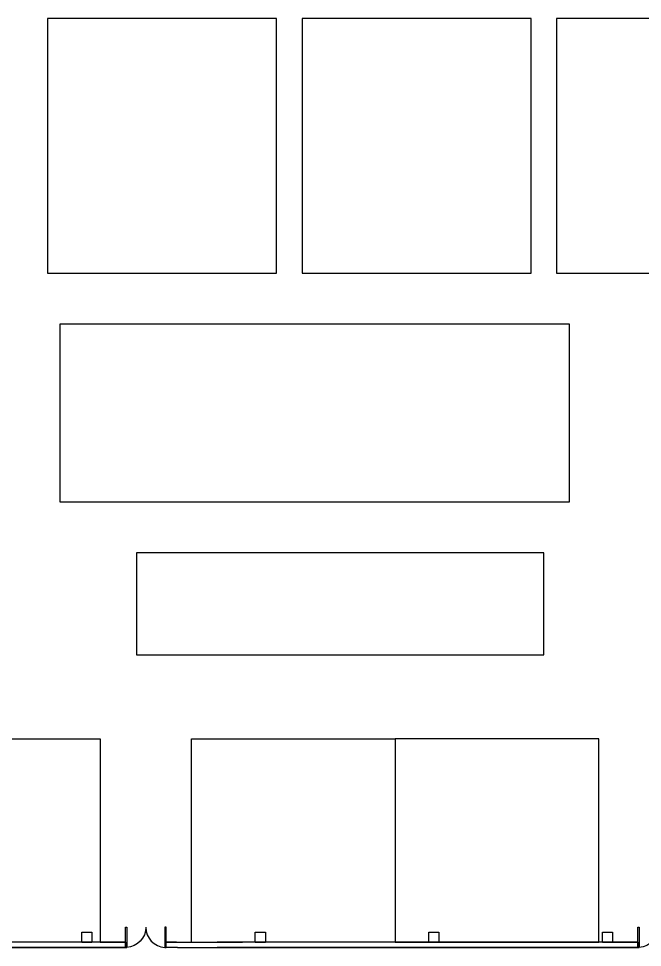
# Model space of a CAD drawing. Header units: millimetres. Extents: x 3014 to 3704, y 1026 to 1694.
# Drawn here: x 3263.7 to 3508.9, y 1040.1 to 1405.1 of the extents above; entities that cross this region are included whole.
import ezdxf

# ---------------------------------------------------------------- set-up
doc = ezdxf.new("R2010")
doc.units = ezdxf.units.MM
doc.layers.add('CARPINTERIA', color=255, linetype='Continuous')

msp = doc.modelspace()

# ---------------------------------------------------------------- linework, layer by layer
for p, q in [((3275.137, 1405.106), (3275.137, 1305.106)), ((3275.137, 1405.106), (3275.137, 1305.106)), ((3295.137, 1405.106), (3275.137, 1405.106)), ((3365.137, 1405.106), (3295.137, 1405.106)), ((3365.137, 1305.106), (3365.137, 1405.106)), ((3395.137, 1405.106), (3375.137, 1405.106)), ((3375.137, 1405.106), (3375.137, 1305.106)), ((3465.137, 1405.106), (3395.137, 1405.106)), ((3465.137, 1305.106), (3465.137, 1405.106)), ((3495.137, 1405.106), (3475.137, 1405.106)), ((3475.137, 1405.106), (3475.137, 1305.106)), ((3565.137, 1405.106), (3495.137, 1405.106)), ((3275.137, 1305.106), (3365.137, 1305.106)), ((3375.137, 1305.106), (3465.137, 1305.106)), ((3475.137, 1305.106), (3565.137, 1305.106)), ((3015.737, 1122.106), (3295.737, 1122.106)), ((3015.737, 1122.106), (3295.737, 1122.106)), ((3295.737, 1122.106), (3295.737, 1042.106)), ((3331.737, 1042.106), (3331.737, 1122.106)), ((3331.737, 1122.106), (3411.737, 1122.106)), ((3411.737, 1122.106), (3411.737, 1042.106)), ((3491.737, 1122.106), (3411.737, 1122.106)), ((3491.737, 1042.106), (3491.737, 1122.106)), ((3321.737, 1046.09), (3321.737, 1048.09)), ((3288.537, 1042.106), (3288.537, 1046.106)), ((3288.537, 1046.106), (3292.537, 1046.106)), ((3292.537, 1046.106), (3292.537, 1042.106)), ((3356.737, 1042.106), (3356.737, 1046.106)), ((3356.737, 1046.106), (3360.737, 1046.106)), ((3360.737, 1046.106), (3360.737, 1042.106)), ((3424.937, 1042.106), (3424.937, 1046.106)), ((3424.937, 1046.106), (3428.937, 1046.106)), ((3428.937, 1046.106), (3428.937, 1042.106)), ((3493.137, 1042.106), (3493.137, 1046.106)), ((3493.137, 1046.106), (3497.137, 1046.106)), ((3497.137, 1046.106), (3497.137, 1042.106)), ((3288.537, 1042.106), (3292.537, 1042.106)), ((3295.737, 1042.106), (3305.737, 1042.106)), ((3305.737, 1042.106), (3305.737, 1040.106)), ((3321.737, 1042.106), (3325.737, 1042.106)), ((3321.737, 1042.106), (3331.737, 1042.106)), ((3325.737, 1042.106), (3341.737, 1042.106)), ((3341.737, 1042.106), (3351.737, 1042.106)), ((3356.737, 1042.106), (3360.737, 1042.106)), ((3411.737, 1042.106), (3491.737, 1042.106)), ((3424.937, 1042.106), (3428.937, 1042.106)), ((3493.137, 1042.106), (3497.137, 1042.106)), ((3497.137, 1042.106), (3507.137, 1042.106)), ((3507.137, 1042.106), (3507.137, 1040.106)), ((3013.737, 1040.106), (3306.237, 1040.106)), ((3321.237, 1040.106), (3321.737, 1040.106)), ((3326.237, 1040.106), (3341.737, 1040.106)), ((3341.737, 1040.106), (3507.637, 1040.106))]:
    msp.add_line(p, q)
for points in [[(3280.137, 1285.106), (3480.137, 1285.106), (3480.137, 1215.106), (3280.137, 1215.106)], [(3470.137, 1195.106), (3310.137, 1195.106), (3310.137, 1155.106), (3470.137, 1155.106)]]:
    msp.add_lwpolyline(points, close=True)
for points in [[(3306.237, 1040.106), (3013.737, 1040.106), (3013.737, 1132.606)], [(3305.737, 1042.106), (3015.737, 1042.106), (3015.737, 1132.106)], [(3325.737, 1042.106), (3321.737, 1042.106)], [(3507.137, 1042.106), (3341.737, 1042.106)], [(3326.237, 1040.106), (3321.237, 1040.106)], [(3507.637, 1040.106), (3341.737, 1040.106)]]:
    msp.add_lwpolyline(points)
at = {"layer": 'CARPINTERIA'}
for points in [[(3313.737, 1048.09, -0.3960122), (3306.237, 1040.106), (3305.737, 1040.106), (3305.737, 1048.09), (3306.237, 1048.09), (3306.237, 1040.106)], [(3313.737, 1048.09, 0.3960122), (3321.237, 1040.106), (3321.737, 1040.106), (3321.737, 1046.09)], [(3515.137, 1048.09, -0.3960122), (3507.637, 1040.106), (3507.137, 1040.106), (3507.137, 1048.09), (3507.637, 1048.09), (3507.637, 1040.106)]]:
    msp.add_lwpolyline(points, format="xyb", dxfattribs=at)
msp.add_lwpolyline([(3321.737, 1048.09), (3321.237, 1048.09), (3321.237, 1040.106)], dxfattribs=at)

doc.saveas('drawing.dxf')
